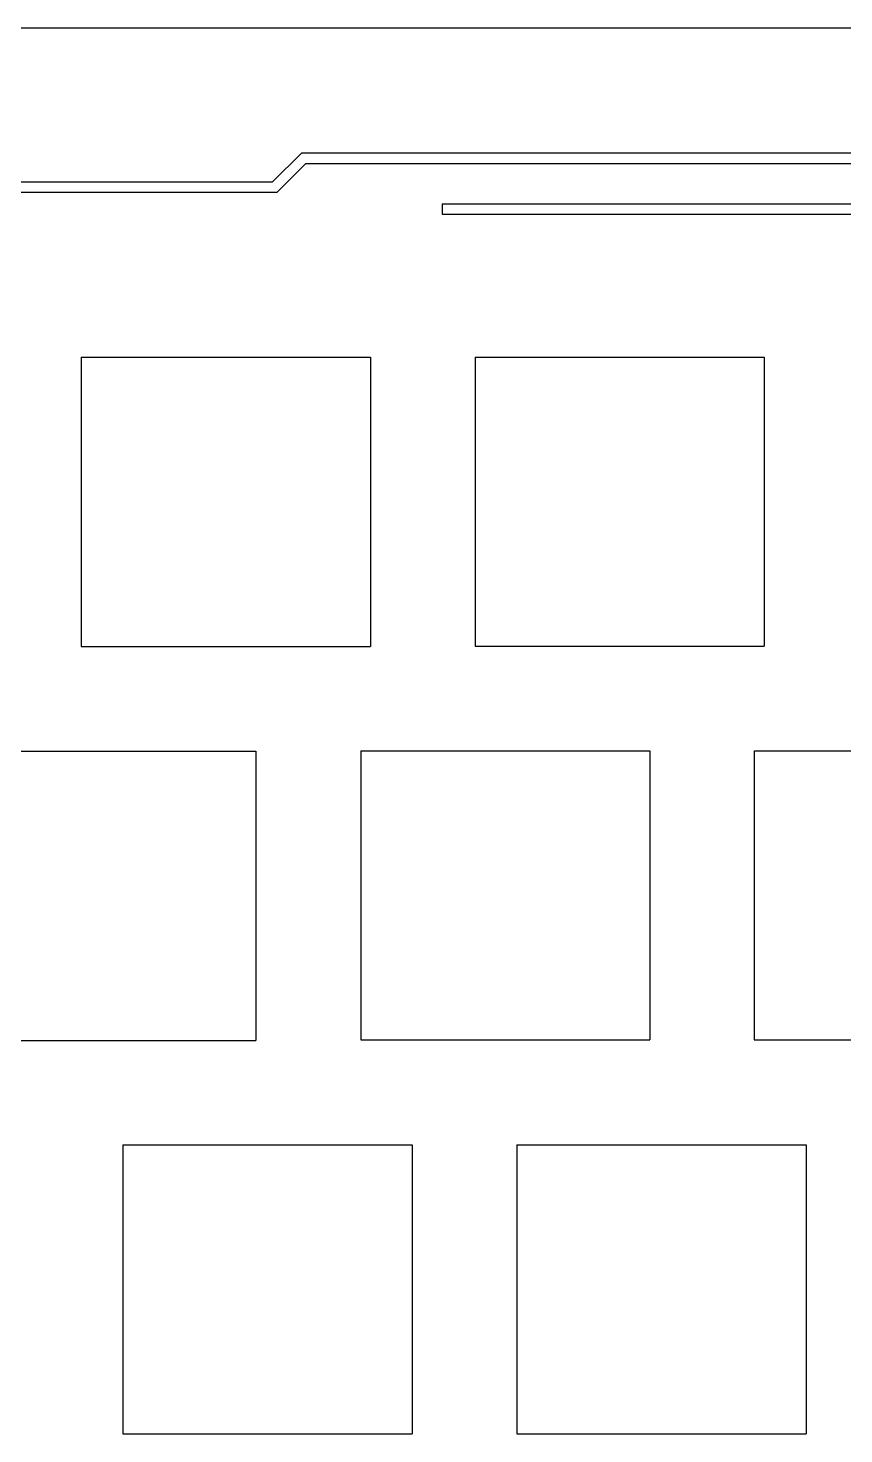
# Model space of a CAD drawing. Extents: x 7 to 394, y -192 to -46.
# Drawn here: x 269.5 to 309, y -121.4 to -53.4 of the extents above; entities that cross this region are included whole.
import ezdxf

# ---------------------------------------------------------------- set-up
doc = ezdxf.new("R2010")
doc.units = 0
doc.layers.add('Pcb_9d55', color=7, linetype='CONTINUOUS')

msp = doc.modelspace()

# ---------------------------------------------------------------- linework, layer by layer
at = {"layer": 'Pcb_9d55'}
for p, q in [((388.637, -53.3832), (266.466, -53.3806)), ((388.637, -53.3832, -1.6), (266.466, -53.3806, -1.6)), ((388.637, -53.3832), (266.466, -53.3806)), ((388.637, -53.3832, -1.6), (266.466, -53.3806, -1.6)), ((281.346, -60.8432), (282.755, -59.4335)), ((281.346, -60.8432, -1.6), (282.755, -59.4335, -1.6)), ((281.346, -60.8432), (282.755, -59.4335)), ((281.346, -60.8432, -1.6), (282.755, -59.4335, -1.6)), ((282.755, -59.4335), (282.755, -59.4335, -1.6)), ((319.255, -59.4335), (282.755, -59.4335)), ((319.255, -59.4335, -1.6), (282.755, -59.4335, -1.6)), ((282.755, -59.4335), (282.755, -59.4335, -1.6)), ((319.255, -59.4335), (282.755, -59.4335)), ((319.255, -59.4335, -1.6), (282.755, -59.4335, -1.6)), ((281.564, -61.3435), (282.976, -59.9313)), ((281.564, -61.3435, -1.6), (282.976, -59.9313, -1.6)), ((281.564, -61.3435), (282.976, -59.9313)), ((281.564, -61.3435, -1.6), (282.976, -59.9313, -1.6)), ((282.976, -59.9313), (282.976, -59.9313, -1.6)), ((282.976, -59.9313), (282.976, -59.9313, -1.6)), ((282.976, -59.9313), (319.255, -59.9338)), ((282.976, -59.9313, -1.6), (319.255, -59.9338, -1.6)), ((282.976, -59.9313), (319.255, -59.9338)), ((282.976, -59.9313, -1.6), (319.255, -59.9338, -1.6)), ((281.346, -60.8432), (265.844, -60.8432)), ((281.346, -60.8432, -1.6), (265.844, -60.8432, -1.6)), ((281.346, -60.8432), (265.844, -60.8432)), ((281.346, -60.8432, -1.6), (265.844, -60.8432, -1.6)), ((281.346, -60.8432), (281.346, -60.8432, -1.6)), ((281.346, -60.8432), (281.346, -60.8432, -1.6)), ((281.564, -61.3435), (265.844, -61.3435)), ((281.564, -61.3435, -1.6), (265.844, -61.3435, -1.6)), ((281.564, -61.3435), (265.844, -61.3435)), ((281.564, -61.3435, -1.6), (265.844, -61.3435, -1.6)), ((281.564, -61.3435), (281.564, -61.3435, -1.6)), ((281.564, -61.3435), (281.564, -61.3435, -1.6)), ((289.563, -61.8846), (289.563, -61.8846, -1.6)), ((289.563, -61.8846), (363.992, -61.8846)), ((289.563, -61.8846, -1.6), (363.992, -61.8846, -1.6)), ((289.563, -61.8846), (289.563, -61.8846, -1.6)), ((289.563, -61.8846), (289.563, -62.3849)), ((289.563, -61.8846, -1.6), (289.563, -62.3849, -1.6)), ((289.563, -61.8846), (363.992, -61.8846)), ((289.563, -61.8846), (289.563, -62.3849)), ((289.563, -61.8846, -1.6), (363.992, -61.8846, -1.6)), ((289.563, -61.8846, -1.6), (289.563, -62.3849, -1.6)), ((289.563, -62.3849), (289.563, -62.3849, -1.6)), ((289.563, -62.3849), (289.563, -62.3849, -1.6)), ((289.563, -62.3849), (363.992, -62.3849)), ((289.563, -62.3849, -1.6), (363.992, -62.3849, -1.6)), ((289.563, -62.3849), (363.992, -62.3849)), ((289.563, -62.3849, -1.6), (363.992, -62.3849, -1.6)), ((272.1, -69.3191), (272.1, -69.3191, -1.6)), ((272.1, -69.3191), (286.101, -69.3191)), ((272.1, -69.3191, -1.6), (286.101, -69.3191, -1.6)), ((272.1, -69.3191), (272.1, -69.3191, -1.6)), ((272.1, -69.3191), (272.1, -83.3196)), ((272.1, -69.3191, -1.6), (272.1, -83.3196, -1.6)), ((272.1, -69.3191), (286.101, -69.3191)), ((272.1, -69.3191), (272.1, -83.3196)), ((272.1, -69.3191, -1.6), (286.101, -69.3191, -1.6)), ((272.1, -69.3191, -1.6), (272.1, -83.3196, -1.6)), ((286.101, -69.3191), (286.101, -69.3191, -1.6)), ((286.101, -69.3191), (286.101, -69.3191, -1.6)), ((286.101, -69.3191), (286.101, -83.3196)), ((286.101, -69.3191, -1.6), (286.101, -83.3196, -1.6)), ((286.101, -69.3191), (286.101, -83.3196)), ((286.101, -69.3191, -1.6), (286.101, -83.3196, -1.6)), ((291.163, -69.3064), (291.163, -69.3064, -1.6)), ((291.163, -69.3064), (305.163, -69.3064)), ((291.163, -69.3064, -1.6), (305.163, -69.3064, -1.6)), ((291.163, -69.3064), (291.163, -69.3064, -1.6)), ((291.163, -69.3064), (291.163, -83.3069)), ((291.163, -69.3064, -1.6), (291.163, -83.3069, -1.6)), ((291.163, -69.3064), (305.163, -69.3064)), ((291.163, -69.3064), (291.163, -83.3069)), ((291.163, -69.3064, -1.6), (305.163, -69.3064, -1.6)), ((291.163, -69.3064, -1.6), (291.163, -83.3069, -1.6)), ((305.163, -69.3064), (305.163, -69.3064, -1.6)), ((305.163, -69.3064), (305.163, -69.3064, -1.6)), ((305.163, -69.3064), (305.163, -83.3069)), ((305.163, -69.3064, -1.6), (305.163, -83.3069, -1.6)), ((305.163, -69.3064), (305.163, -83.3069)), ((305.163, -69.3064, -1.6), (305.163, -83.3069, -1.6)), ((272.1, -83.3196), (272.1, -83.3196, -1.6)), ((272.1, -83.3196), (272.1, -83.3196, -1.6)), ((272.1, -83.3196), (286.101, -83.3196)), ((272.1, -83.3196, -1.6), (286.101, -83.3196, -1.6)), ((272.1, -83.3196), (286.101, -83.3196)), ((272.1, -83.3196, -1.6), (286.101, -83.3196, -1.6)), ((286.101, -83.3196), (286.101, -83.3196, -1.6)), ((286.101, -83.3196), (286.101, -83.3196, -1.6)), ((291.163, -83.3069), (291.163, -83.3069, -1.6)), ((291.163, -83.3069), (291.163, -83.3069, -1.6)), ((291.163, -83.3069), (305.163, -83.3069)), ((291.163, -83.3069, -1.6), (305.163, -83.3069, -1.6)), ((291.163, -83.3069), (305.163, -83.3069)), ((291.163, -83.3069, -1.6), (305.163, -83.3069, -1.6)), ((305.163, -83.3069), (305.163, -83.3069, -1.6)), ((305.163, -83.3069), (305.163, -83.3069, -1.6)), ((266.55, -88.3945), (280.551, -88.3945)), ((266.55, -88.3945, -1.6), (280.551, -88.3945, -1.6)), ((266.55, -88.3945), (280.551, -88.3945)), ((266.55, -88.3945, -1.6), (280.551, -88.3945, -1.6)), ((280.551, -88.3945), (280.551, -88.3945, -1.6)), ((280.551, -88.3945), (280.551, -88.3945, -1.6)), ((280.551, -88.3945), (280.551, -102.395)), ((280.551, -88.3945, -1.6), (280.551, -102.395, -1.6)), ((280.551, -88.3945), (280.551, -102.395)), ((280.551, -88.3945, -1.6), (280.551, -102.395, -1.6)), ((285.626, -88.3691), (285.626, -88.3691, -1.6)), ((285.626, -88.3691), (299.626, -88.3691)), ((285.626, -88.3691, -1.6), (299.626, -88.3691, -1.6)), ((285.626, -88.3691), (285.626, -88.3691, -1.6)), ((285.626, -88.3691), (285.626, -102.37)), ((285.626, -88.3691, -1.6), (285.626, -102.37, -1.6)), ((285.626, -88.3691), (299.626, -88.3691)), ((285.626, -88.3691), (285.626, -102.37)), ((285.626, -88.3691, -1.6), (299.626, -88.3691, -1.6)), ((285.626, -88.3691, -1.6), (285.626, -102.37, -1.6)), ((299.626, -88.3691), (299.626, -88.3691, -1.6)), ((299.626, -88.3691), (299.626, -88.3691, -1.6)), ((299.626, -88.3691), (299.626, -102.37)), ((299.626, -88.3691, -1.6), (299.626, -102.37, -1.6)), ((299.626, -88.3691), (299.626, -102.37)), ((299.626, -88.3691, -1.6), (299.626, -102.37, -1.6)), ((304.676, -88.3691), (304.676, -88.3691, -1.6)), ((304.676, -88.3691), (318.676, -88.3691)), ((304.676, -88.3691, -1.6), (318.676, -88.3691, -1.6)), ((304.676, -88.3691), (304.676, -88.3691, -1.6)), ((304.676, -88.3691), (304.676, -102.37)), ((304.676, -88.3691, -1.6), (304.676, -102.37, -1.6)), ((304.676, -88.3691), (318.676, -88.3691)), ((304.676, -88.3691), (304.676, -102.37)), ((304.676, -88.3691, -1.6), (318.676, -88.3691, -1.6)), ((304.676, -88.3691, -1.6), (304.676, -102.37, -1.6)), ((266.55, -102.395), (280.551, -102.395)), ((266.55, -102.395, -1.6), (280.551, -102.395, -1.6)), ((266.55, -102.395), (280.551, -102.395)), ((266.55, -102.395, -1.6), (280.551, -102.395, -1.6)), ((280.551, -102.395), (280.551, -102.395, -1.6)), ((280.551, -102.395), (280.551, -102.395, -1.6)), ((285.626, -102.37), (285.626, -102.37, -1.6)), ((285.626, -102.37), (285.626, -102.37, -1.6)), ((285.626, -102.37), (299.626, -102.37)), ((285.626, -102.37, -1.6), (299.626, -102.37, -1.6)), ((285.626, -102.37), (299.626, -102.37)), ((285.626, -102.37, -1.6), (299.626, -102.37, -1.6)), ((299.626, -102.37), (299.626, -102.37, -1.6)), ((299.626, -102.37), (299.626, -102.37, -1.6)), ((304.676, -102.37), (304.676, -102.37, -1.6)), ((304.676, -102.37), (304.676, -102.37, -1.6)), ((304.676, -102.37), (318.676, -102.37)), ((304.676, -102.37, -1.6), (318.676, -102.37, -1.6)), ((304.676, -102.37), (318.676, -102.37)), ((304.676, -102.37, -1.6), (318.676, -102.37, -1.6)), ((274.119, -107.445), (274.119, -107.445, -1.6)), ((274.119, -107.445), (288.12, -107.445)), ((274.119, -107.445, -1.6), (288.12, -107.445, -1.6)), ((274.119, -107.445), (274.119, -107.445, -1.6)), ((274.119, -107.445), (274.119, -121.445)), ((274.119, -107.445, -1.6), (274.119, -121.445, -1.6)), ((274.119, -107.445), (288.12, -107.445)), ((274.119, -107.445), (274.119, -121.445)), ((274.119, -107.445, -1.6), (288.12, -107.445, -1.6)), ((274.119, -107.445, -1.6), (274.119, -121.445, -1.6)), ((288.12, -107.445), (288.12, -107.445, -1.6)), ((288.12, -107.445), (288.12, -107.445, -1.6)), ((288.12, -107.445), (288.12, -121.445)), ((288.12, -107.445, -1.6), (288.12, -121.445, -1.6)), ((288.12, -107.445), (288.12, -121.445)), ((288.12, -107.445, -1.6), (288.12, -121.445, -1.6)), ((293.182, -107.445), (293.182, -107.445, -1.6)), ((293.182, -107.445), (307.183, -107.445)), ((293.182, -107.445, -1.6), (307.183, -107.445, -1.6)), ((293.182, -107.445), (293.182, -107.445, -1.6)), ((293.182, -107.445), (293.182, -121.445)), ((293.182, -107.445, -1.6), (293.182, -121.445, -1.6)), ((293.182, -107.445), (307.183, -107.445)), ((293.182, -107.445), (293.182, -121.445)), ((293.182, -107.445, -1.6), (307.183, -107.445, -1.6)), ((293.182, -107.445, -1.6), (293.182, -121.445, -1.6)), ((307.183, -107.445), (307.183, -107.445, -1.6)), ((307.183, -107.445), (307.183, -107.445, -1.6)), ((307.183, -107.445), (307.183, -121.445)), ((307.183, -107.445, -1.6), (307.183, -121.445, -1.6)), ((307.183, -107.445), (307.183, -121.445)), ((307.183, -107.445, -1.6), (307.183, -121.445, -1.6)), ((274.119, -121.445), (274.119, -121.445, -1.6)), ((274.119, -121.445), (274.119, -121.445, -1.6)), ((274.119, -121.445), (288.12, -121.445)), ((274.119, -121.445, -1.6), (288.12, -121.445, -1.6)), ((274.119, -121.445), (288.12, -121.445)), ((274.119, -121.445, -1.6), (288.12, -121.445, -1.6)), ((288.12, -121.445), (288.12, -121.445, -1.6)), ((288.12, -121.445), (288.12, -121.445, -1.6)), ((293.182, -121.445), (293.182, -121.445, -1.6)), ((293.182, -121.445), (293.182, -121.445, -1.6)), ((293.182, -121.445), (307.183, -121.445)), ((293.182, -121.445, -1.6), (307.183, -121.445, -1.6)), ((293.182, -121.445), (307.183, -121.445)), ((293.182, -121.445, -1.6), (307.183, -121.445, -1.6)), ((307.183, -121.445), (307.183, -121.445, -1.6)), ((307.183, -121.445), (307.183, -121.445, -1.6))]:
    msp.add_line(p, q, dxfattribs=at)

doc.saveas('drawing.dxf')
